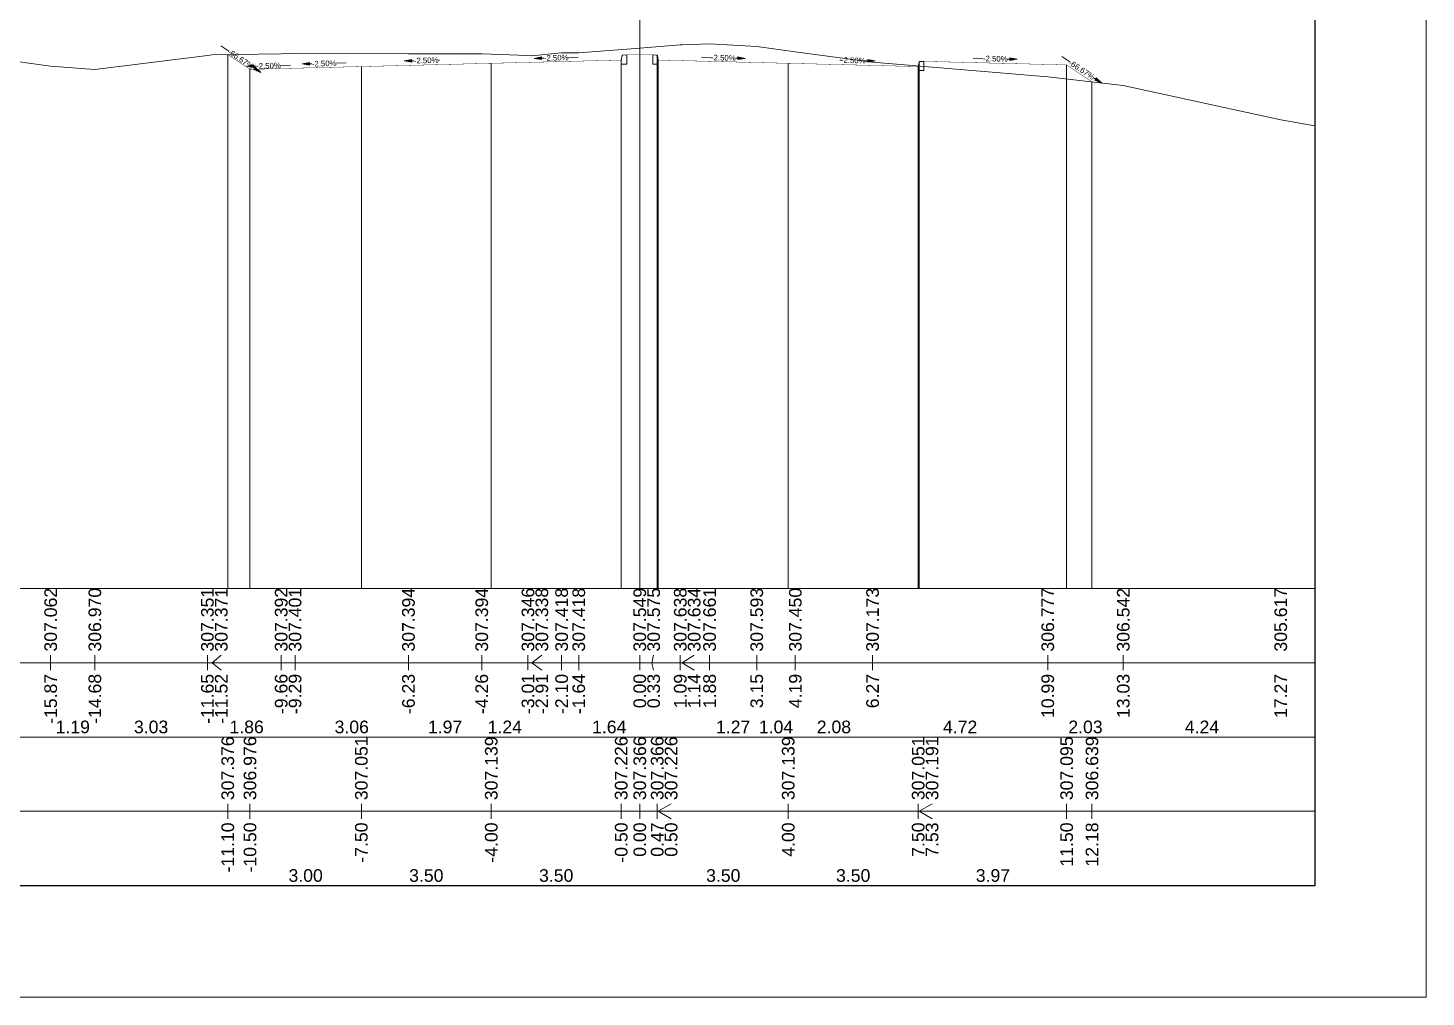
# Model space of a CAD drawing. Extents: x 0 to 74, y -372 to 1003.
# Drawn here: x 21.74 to 59.4, y -372.33 to -346.24 of the extents above; entities that cross this region are included whole.
import ezdxf
from ezdxf.enums import TextEntityAlignment as Align

# ---------------------------------------------------------------- set-up
doc = ezdxf.new("R2010")
doc.units = 0
doc.header["$LTSCALE"] = 2
doc.header["$PDSIZE"] = -0.004
doc.layers.get('0').update_dxf_attribs({"lineweight": 0})
for name, color, linetype, lineweight in [('Route - Profils type - PT DEB TRT BERME', 5, 'Continuous', 0), ('Route - Profils type - PT REM TRT', 5, 'Continuous', 0), ('Route - Route de la corniche de Brazzaville - PT - Cadre_P105', 7, 'Continuous', 0), ('Route - Route de la corniche de Brazzaville - PT - Terrain_P105', 5, 'Continuous', 0)]:
    doc.layers.add(name, color=color, linetype=linetype, lineweight=lineweight)
doc.styles.add('Cotation', font='arial.ttf')
doc.styles.add('CoteTitre', font='arial.ttf', dxfattribs={"height": 0.0017})
doc.styles.add('CoteTitreA', font='arial.ttf', dxfattribs={"height": 0.0017})
doc.styles.add('CoteVert', font='arial.ttf', dxfattribs={"height": 0.0017})
doc.styles.add('CoteVertA', font='arial.ttf', dxfattribs={"height": 0.0017})
doc.dimstyles.new('BRAZZAVILLE', dxfattribs={"dimtxt": 0.15, "dimasz": 0.2, "dimexe": 0.5, "dimexo": 0.5, "dimgap": 0.5, "dimtad": 0, "dimzin": 0, "dimdsep": 46, "dimtxsty": 'Cotation', "dimsah": 1, "dimcen": 0.1, "dimse1": 1, "dimse2": 1, "dimclrd": 1, "dimclre": 256, "dimclrt": 1, "dimaunit": 2, "dimazin": 0, "dimtfac": 1, "dimtdec": 4, "dimtofl": 0, "dimtmove": 0, "dimatfit": 1, "dimfxl": 1, "dimtolj": 1, "dimtzin": 0, "dimlwd": 0, "dimlwe": 0, "dimarcsym": 0})

# ---------------------------------------------------------------- blocks, each defined once
blk = doc.blocks.new('*D696')
at = {"layer": 'Defpoints', "color": 0, "transparency": 16777216}
for p in [(38.718, -344.091), (38.718, -344.096), (38.218, -347.091)]:
    blk.add_point(p, dxfattribs=at)
at = {"layer": 'Route - Profils type - PT REM TRT', "color": 1, "lineweight": 0, "transparency": 16777216}
for p, q in [((38.018, -344.096), (37.818, -344.096)), ((38.918, -344.096), (39.118, -344.096))]:
    blk.add_line(p, q, dxfattribs=at)
at = {"layer": 'Route - Profils type - PT REM TRT', "color": 1, "transparency": 16777216}
for points in [[(38.018, -344.062), (38.018, -344.129), (38.218, -344.096)], [(38.918, -344.062), (38.918, -344.129), (38.718, -344.096)]]:
    blk.add_solid(points, dxfattribs=at)
at = {"layer": 'Route - Profils type - PT REM TRT', "color": 1, "transparency": 16777216, "insert": (39.812, -344.096), "char_height": 0.15, "attachment_point": 5, "style": 'Cotation'}
blk.add_mtext('\\A1;0.50', dxfattribs=at)
blk = doc.blocks.new('*D700')
at = {"layer": 'Defpoints', "color": 0, "transparency": 16777216}
for p in [(38.718, -343.732), (38.718, -344.291), (38.218, -347.091)]:
    blk.add_point(p, dxfattribs=at)
at = {"layer": 'Route - Profils type - PT REM TRT', "color": 1, "lineweight": 0, "transparency": 16777216}
for p, q in [((38.018, -343.732), (37.818, -343.732)), ((38.918, -343.732), (39.118, -343.732))]:
    blk.add_line(p, q, dxfattribs=at)
at = {"layer": 'Route - Profils type - PT REM TRT', "color": 1, "transparency": 16777216}
for points in [[(38.018, -343.699), (38.018, -343.765), (38.218, -343.732)], [(38.918, -343.699), (38.918, -343.765), (38.718, -343.732)]]:
    blk.add_solid(points, dxfattribs=at)
at = {"layer": 'Route - Profils type - PT REM TRT', "color": 1, "transparency": 16777216, "insert": (39.821, -343.732), "char_height": 0.15, "attachment_point": 5, "style": 'Cotation'}
blk.add_mtext('\\A1;TPC', dxfattribs=at)
blk = doc.blocks.new('MENSURA_COTEPENTE_206')
at = {"layer": 'Route - Profils type - PT REM TRT', "linetype": 'Continuous', "lineweight": 0}
blk.add_hatch(color=1, dxfattribs=at).paths.add_polyline_path([(0.2043, -6.17379), (0.20531, -6.17364), (0.20431, -6.17344)])
at = {"layer": 'Route - Profils type - PT REM TRT', "color": 1, "linetype": 'Continuous', "lineweight": 0}
for p, q in [((0.2007, -6.17352), (0.1994, -6.17349)), ((0.20431, -6.17361), (0.20401, -6.1736))]:
    blk.add_line(p, q, dxfattribs=at)
at = {"layer": 'Route - Profils type - PT REM TRT', "color": 1, "linetype": 'Continuous', "lineweight": 0, "flags": 128}
blk.add_lwpolyline([(0.2043, -6.17379), (0.20531, -6.17364), (0.20431, -6.17344), (0.2043, -6.17379)], close=True, dxfattribs=at)
at = {"layer": 'Route - Profils type - PT REM TRT', "color": 1, "style": 'Cotation'}
blk.add_text('-2.50%', height=0.00075, rotation=358.5679, dxfattribs=at).set_placement((0.20235, -6.17356), align=Align.MIDDLE_CENTER)
blk = doc.blocks.new('MENSURA_COTEPENTE_207')
at = {"layer": 'Route - Profils type - PT REM TRT', "linetype": 'Continuous', "lineweight": 0}
blk.add_hatch(color=1, dxfattribs=at).paths.add_polyline_path([(0.22181, -6.17414), (0.22281, -6.17399), (0.22181, -6.17379)])
at = {"layer": 'Route - Profils type - PT REM TRT', "color": 1, "linetype": 'Continuous', "lineweight": 0}
for p, q in [((0.2182, -6.17387), (0.21806, -6.17387)), ((0.22181, -6.17396), (0.22151, -6.17396))]:
    blk.add_line(p, q, dxfattribs=at)
at = {"layer": 'Route - Profils type - PT REM TRT', "color": 1, "linetype": 'Continuous', "lineweight": 0, "flags": 128}
blk.add_lwpolyline([(0.22181, -6.17414), (0.22281, -6.17399), (0.22181, -6.17379), (0.22181, -6.17414)], close=True, dxfattribs=at)
at = {"layer": 'Route - Profils type - PT REM TRT', "color": 1, "style": 'Cotation'}
blk.add_text('-2.50%', height=0.00075, rotation=358.5679, dxfattribs=at).set_placement((0.21985, -6.17391), align=Align.MIDDLE_CENTER)
blk = doc.blocks.new('MENSURA_COTEPENTE_208')
at = {"layer": 'Route - Profils type - PT REM TRT', "linetype": 'Continuous', "lineweight": 0}
blk.add_hatch(color=1, dxfattribs=at).paths.add_polyline_path([(0.25239, -6.17656), (0.25332, -6.17697), (0.25258, -6.17627)])
at = {"layer": 'Route - Profils type - PT REM TRT', "color": 1, "linetype": 'Continuous', "lineweight": 0}
for p, q in [((0.24901, -6.1741), (0.24793, -6.17338)), ((0.25248, -6.17642), (0.25223, -6.17625))]:
    blk.add_line(p, q, dxfattribs=at)
at = {"layer": 'Route - Profils type - PT REM TRT', "color": 1, "linetype": 'Continuous', "lineweight": 0, "flags": 128}
blk.add_lwpolyline([(0.25239, -6.17656), (0.25332, -6.17697), (0.25258, -6.17627), (0.25239, -6.17656)], close=True, dxfattribs=at)
at = {"layer": 'Route - Profils type - PT REM TRT', "color": 1, "style": 'Cotation'}
blk.add_text('-66.67%', height=0.00075, rotation=326.3098, dxfattribs=at).set_placement((0.25062, -6.17518), align=Align.MIDDLE_CENTER)
blk = doc.blocks.new('MENSURA_COTEPENTE_209')
at = {"layer": 'Route - Profils type - PT REM TRT', "linetype": 'Continuous', "lineweight": 0}
blk.add_hatch(color=1, dxfattribs=at).paths.add_polyline_path([(0.24093, -6.17391), (0.24193, -6.17376), (0.24094, -6.17356)])
at = {"layer": 'Route - Profils type - PT REM TRT', "color": 1, "linetype": 'Continuous', "lineweight": 0}
for p, q in [((0.23732, -6.17365), (0.23602, -6.17361)), ((0.24093, -6.17374), (0.24063, -6.17373))]:
    blk.add_line(p, q, dxfattribs=at)
at = {"layer": 'Route - Profils type - PT REM TRT', "color": 1, "linetype": 'Continuous', "lineweight": 0, "flags": 128}
blk.add_lwpolyline([(0.24093, -6.17391), (0.24193, -6.17376), (0.24094, -6.17356), (0.24093, -6.17391)], close=True, dxfattribs=at)
at = {"layer": 'Route - Profils type - PT REM TRT', "color": 1, "style": 'Cotation'}
blk.add_text('-2.50%', height=0.00075, rotation=358.5679, dxfattribs=at).set_placement((0.23898, -6.17369), align=Align.MIDDLE_CENTER)
blk = doc.blocks.new('T2', base_point=(-6.713, 11.473))
at = {"linetype": 'Continuous', "flags": 128}
blk.add_lwpolyline([(-6.837, 11.703), (-6.863, 11.583), (-6.863, 11.473), (-6.713, 11.473), (-6.713, 11.723), (-6.818, 11.719, 0.339869)], format="xyb", close=True, dxfattribs=at)
blk = doc.blocks.new('T2__mirroredMSX', base_point=(-6.713, 11.473))
at = {"linetype": 'Continuous', "flags": 128}
blk.add_lwpolyline([(-6.837, 11.703), (-6.863, 11.583), (-6.863, 11.473), (-6.713, 11.473), (-6.713, 11.723), (-6.818, 11.719, 0.339869)], format="xyb", close=True, dxfattribs=at)
blk = doc.blocks.new('*D708')
at = {"layer": 'Defpoints', "color": 0, "transparency": 16777216}
for p in [(37.718, -344.091), (37.718, -344.096), (38.218, -347.091)]:
    blk.add_point(p, dxfattribs=at)
at = {"layer": 'Route - Profils type - PT DEB TRT BERME', "color": 1, "lineweight": 0, "transparency": 16777216}
for p, q in [((37.518, -344.096), (37.318, -344.096)), ((38.418, -344.096), (38.618, -344.096))]:
    blk.add_line(p, q, dxfattribs=at)
at = {"layer": 'Route - Profils type - PT DEB TRT BERME', "color": 1, "transparency": 16777216}
for points in [[(37.518, -344.062), (37.518, -344.129), (37.718, -344.096)], [(38.418, -344.062), (38.418, -344.129), (38.218, -344.096)]]:
    blk.add_solid(points, dxfattribs=at)
at = {"layer": 'Route - Profils type - PT DEB TRT BERME', "color": 1, "transparency": 16777216, "insert": (36.623, -344.096), "char_height": 0.15, "attachment_point": 5, "style": 'Cotation'}
blk.add_mtext('\\A1;0.50', dxfattribs=at)
blk = doc.blocks.new('*D711')
at = {"layer": 'Defpoints', "color": 0, "transparency": 16777216}
for p in [(37.718, -343.732), (37.718, -344.291), (38.218, -347.091)]:
    blk.add_point(p, dxfattribs=at)
at = {"layer": 'Route - Profils type - PT DEB TRT BERME', "color": 1, "lineweight": 0, "transparency": 16777216}
for p, q in [((37.518, -343.732), (37.318, -343.732)), ((38.418, -343.732), (38.618, -343.732))]:
    blk.add_line(p, q, dxfattribs=at)
at = {"layer": 'Route - Profils type - PT DEB TRT BERME', "color": 1, "transparency": 16777216}
for points in [[(37.518, -343.699), (37.518, -343.765), (37.718, -343.732)], [(38.418, -343.699), (38.418, -343.765), (38.218, -343.732)]]:
    blk.add_solid(points, dxfattribs=at)
at = {"layer": 'Route - Profils type - PT DEB TRT BERME', "color": 1, "transparency": 16777216, "insert": (36.615, -343.732), "char_height": 0.15, "attachment_point": 5, "style": 'Cotation'}
blk.add_mtext('\\A1;TPC', dxfattribs=at)
blk = doc.blocks.new('MENSURA_COTEPENTE_210')
at = {"layer": 'Route - Profils type - PT DEB TRT BERME', "linetype": 'Continuous', "lineweight": 0}
blk.add_hatch(color=1, dxfattribs=at).paths.add_polyline_path([(0.17787, -6.17379), (0.17687, -6.17364), (0.17787, -6.17344)])
at = {"layer": 'Route - Profils type - PT DEB TRT BERME', "color": 1, "linetype": 'Continuous', "lineweight": 0}
for p, q in [((0.17787, -6.17361), (0.17817, -6.1736)), ((0.18148, -6.17352), (0.18278, -6.17349))]:
    blk.add_line(p, q, dxfattribs=at)
at = {"layer": 'Route - Profils type - PT DEB TRT BERME', "color": 1, "linetype": 'Continuous', "lineweight": 0, "flags": 128}
blk.add_lwpolyline([(0.17787, -6.17379), (0.17687, -6.17364), (0.17787, -6.17344), (0.17787, -6.17379)], close=True, dxfattribs=at)
at = {"layer": 'Route - Profils type - PT DEB TRT BERME', "color": 1, "style": 'Cotation'}
blk.add_text('-2.50%', height=0.00075, rotation=-358.5679, dxfattribs=at).set_placement((0.17983, -6.17356), align=Align.MIDDLE_CENTER)
blk = doc.blocks.new('MENSURA_COTEPENTE_211')
at = {"layer": 'Route - Profils type - PT DEB TRT BERME', "linetype": 'Continuous', "lineweight": 0}
blk.add_hatch(color=1, dxfattribs=at).paths.add_polyline_path([(0.16037, -6.17414), (0.15937, -6.17399), (0.16036, -6.17379)])
at = {"layer": 'Route - Profils type - PT DEB TRT BERME', "color": 1, "linetype": 'Continuous', "lineweight": 0}
for p, q in [((0.16037, -6.17396), (0.16067, -6.17396)), ((0.16398, -6.17387), (0.16411, -6.17387))]:
    blk.add_line(p, q, dxfattribs=at)
at = {"layer": 'Route - Profils type - PT DEB TRT BERME', "color": 1, "linetype": 'Continuous', "lineweight": 0, "flags": 128}
blk.add_lwpolyline([(0.16037, -6.17414), (0.15937, -6.17399), (0.16036, -6.17379), (0.16037, -6.17414)], close=True, dxfattribs=at)
at = {"layer": 'Route - Profils type - PT DEB TRT BERME', "color": 1, "style": 'Cotation'}
blk.add_text('-2.50%', height=0.00075, rotation=-358.5679, dxfattribs=at).set_placement((0.16232, -6.17391), align=Align.MIDDLE_CENTER)
blk = doc.blocks.new('MENSURA_COTEPENTE_212')
at = {"layer": 'Route - Profils type - PT DEB TRT BERME', "linetype": 'Continuous', "lineweight": 0}
blk.add_hatch(color=1, dxfattribs=at).paths.add_polyline_path([(0.13931, -6.17483), (0.14004, -6.17553), (0.13911, -6.17512)])
at = {"layer": 'Route - Profils type - PT DEB TRT BERME', "color": 1, "linetype": 'Continuous', "lineweight": 0}
for p, q in [((0.13574, -6.17266), (0.13465, -6.17194)), ((0.13921, -6.17498), (0.13896, -6.17481))]:
    blk.add_line(p, q, dxfattribs=at)
at = {"layer": 'Route - Profils type - PT DEB TRT BERME', "color": 1, "linetype": 'Continuous', "lineweight": 0, "flags": 128}
blk.add_lwpolyline([(0.13931, -6.17483), (0.14004, -6.17553), (0.13911, -6.17512), (0.13931, -6.17483)], close=True, dxfattribs=at)
at = {"layer": 'Route - Profils type - PT DEB TRT BERME', "color": 1, "style": 'Cotation'}
blk.add_text('-66.67%', height=0.00075, rotation=-33.6902, dxfattribs=at).set_placement((0.13735, -6.17373), align=Align.MIDDLE_CENTER)
blk = doc.blocks.new('MENSURA_COTEPENTE_213')
at = {"layer": 'Route - Profils type - PT DEB TRT BERME', "linetype": 'Continuous', "lineweight": 0}
blk.add_hatch(color=1, dxfattribs=at).paths.add_polyline_path([(0.14662, -6.17455), (0.14562, -6.1744), (0.14662, -6.1742)])
at = {"layer": 'Route - Profils type - PT DEB TRT BERME', "color": 1, "linetype": 'Continuous', "lineweight": 0}
for p, q in [((0.14662, -6.17437), (0.14692, -6.17437)), ((0.15023, -6.17428), (0.15153, -6.17425))]:
    blk.add_line(p, q, dxfattribs=at)
at = {"layer": 'Route - Profils type - PT DEB TRT BERME', "color": 1, "linetype": 'Continuous', "lineweight": 0, "flags": 128}
blk.add_lwpolyline([(0.14662, -6.17455), (0.14562, -6.1744), (0.14662, -6.1742), (0.14662, -6.17455)], close=True, dxfattribs=at)
at = {"layer": 'Route - Profils type - PT DEB TRT BERME', "color": 1, "style": 'Cotation'}
blk.add_text('-2.50%', height=0.00075, rotation=-358.5679, dxfattribs=at).set_placement((0.14858, -6.17433), align=Align.MIDDLE_CENTER)
blk = doc.blocks.new('MENSURA_COTEPENTE_214')
at = {"layer": 'Route - Profils type - PT DEB TRT BERME', "linetype": 'Continuous', "lineweight": 0}
blk.add_hatch(color=1, dxfattribs=at).paths.add_polyline_path([(0.13913, -6.17486), (0.13812, -6.17471), (0.13912, -6.17451)])
at = {"layer": 'Route - Profils type - PT DEB TRT BERME', "color": 1, "linetype": 'Continuous', "lineweight": 0}
for p, q in [((0.13912, -6.17468), (0.13942, -6.17468)), ((0.14273, -6.17459), (0.14403, -6.17456))]:
    blk.add_line(p, q, dxfattribs=at)
at = {"layer": 'Route - Profils type - PT DEB TRT BERME', "color": 1, "linetype": 'Continuous', "lineweight": 0, "flags": 128}
blk.add_lwpolyline([(0.13913, -6.17486), (0.13812, -6.17471), (0.13912, -6.17451), (0.13913, -6.17486)], close=True, dxfattribs=at)
at = {"layer": 'Route - Profils type - PT DEB TRT BERME', "color": 1, "style": 'Cotation'}
blk.add_text('-2.50%', height=0.00075, rotation=-358.5679, dxfattribs=at).set_placement((0.14108, -6.17463), align=Align.MIDDLE_CENTER)

msp = doc.modelspace()

# ---------------------------------------------------------------- linework, layer by layer
at = {"flags": 128}
for points in [[(0, -372.33), (0, -330.33), (59.4, -330.33), (59.4, -372.33)], [(3, -369.33), (3, -333.33), (56.4, -333.33), (56.4, -369.33)]]:
    msp.add_lwpolyline(points, close=True, dxfattribs=at)
at = {"layer": 'Route - Profils type - PT DEB TRT BERME', "color": 1, "linetype": 'Continuous', "flags": 128}
msp.add_lwpolyline([(38.218, -346.964, 0.01, 0.01, 0), (37.868, -346.964, 0.01, 0.01, 0), (37.748, -346.964, 0.01, 0.01, 0), (37.718, -347.104, 0.01, 0.01, 0), (34.218, -347.191, 0.01, 0.01, 0), (30.718, -347.279, 0.01, 0.01, 0), (27.718, -347.354, 0.01, 0.01, 0), (27.119, -346.954, 0.01, 0.01, 0)], format="xyseb", dxfattribs=at)
at = {"layer": 'Route - Profils type - PT REM TRT', "color": 1, "linetype": 'Continuous', "flags": 128}
msp.add_lwpolyline([(38.218, -346.964, 0.01, 0.01, 0), (38.568, -346.964, 0.01, 0.01, 0), (38.688, -346.964, 0.01, 0.01, 0), (38.718, -347.104, 0.01, 0.01, 0), (42.218, -347.191, 0.01, 0.01, 0), (45.718, -347.279, 0.01, 0.01, 0), (45.748, -347.139, 0.01, 0.01, 0), (45.868, -347.139, 0.01, 0.01, 0), (49.718, -347.235, 0.01, 0.01, 0), (50.401, -347.691, 0.01, 0.01, 0)], format="xyseb", dxfattribs=at)
at = {"layer": 'Route - Route de la corniche de Brazzaville - PT - Cadre_P105', "color": 7, "linetype": 'Continuous'}
for p, q in [((38.218, -361.33), (38.218, -343.608)), ((27.119, -361.33), (27.119, -346.954)), ((27.119, -361.33), (27.119, -346.954)), ((34.218, -361.33), (34.218, -347.191)), ((34.218, -361.33), (34.218, -347.191)), ((37.718, -361.33), (37.718, -347.104)), ((37.718, -361.33), (37.718, -347.104)), ((38.218, -361.33), (38.218, -346.964)), ((38.218, -361.33), (38.218, -346.964)), ((38.688, -361.33), (38.688, -346.964)), ((38.688, -361.33), (38.688, -346.964)), ((38.718, -361.33), (38.718, -347.104)), ((38.718, -361.33), (38.718, -347.104)), ((42.218, -361.33), (42.218, -347.191)), ((42.218, -361.33), (42.218, -347.191)), ((45.748, -361.33), (45.748, -347.139)), ((45.748, -361.33), (45.748, -347.139)), ((49.718, -361.33), (49.718, -347.235)), ((49.718, -361.33), (49.718, -347.235)), ((27.718, -361.33), (27.718, -347.354)), ((27.718, -361.33), (27.718, -347.354)), ((30.718, -361.33), (30.718, -347.279)), ((30.718, -361.33), (30.718, -347.279)), ((45.718, -361.33), (45.718, -347.279)), ((45.718, -361.33), (45.718, -347.279)), ((50.401, -361.33), (50.401, -347.691)), ((50.401, -361.33), (50.401, -347.691)), ((56.4, -361.33), (3, -361.33)), ((56.4, -363.33), (11, -363.33)), ((56.4, -365.33), (3, -365.33)), ((56.4, -365.33), (3, -365.33)), ((56.4, -365.33), (3, -365.33)), ((56.4, -365.33), (3, -365.33)), ((56.4, -365.33), (3, -365.33)), ((56.4, -365.33), (3, -365.33)), ((56.4, -365.33), (3, -365.33)), ((27.119, -367.13), (27.119, -367.33)), ((27.718, -367.13), (27.718, -367.33)), ((30.718, -367.13), (30.718, -367.33)), ((34.218, -367.13), (34.218, -367.33)), ((37.718, -367.13), (37.718, -367.33)), ((38.218, -367.13), (38.218, -367.33)), ((38.688, -367.13), (38.688, -367.33)), ((39.062, -367.13), (38.718, -367.33)), ((42.218, -367.13), (42.218, -367.33)), ((45.718, -367.13), (45.718, -367.33)), ((46.092, -367.13), (45.748, -367.33)), ((49.718, -367.13), (49.718, -367.33)), ((50.401, -367.13), (50.401, -367.33)), ((56.4, -367.33), (11, -367.33)), ((27.119, -367.53), (27.119, -367.33)), ((27.718, -367.53), (27.718, -367.33)), ((30.718, -367.53), (30.718, -367.33)), ((34.218, -367.53), (34.218, -367.33)), ((37.718, -367.53), (37.718, -367.33)), ((38.218, -367.53), (38.218, -367.33)), ((38.688, -367.53), (38.688, -367.33)), ((39.062, -367.53), (38.718, -367.33)), ((42.218, -367.53), (42.218, -367.33)), ((45.718, -367.53), (45.718, -367.33)), ((46.092, -367.53), (45.748, -367.33)), ((49.718, -367.53), (49.718, -367.33)), ((50.401, -367.53), (50.401, -367.33)), ((56.4, -369.33), (3, -369.33)), ((56.4, -369.33), (3, -369.33)), ((56.4, -369.33), (3, -369.33)), ((56.4, -369.33), (3, -369.33)), ((56.4, -369.33), (3, -369.33)), ((56.4, -369.33), (3, -369.33))]:
    msp.add_line(p, q, dxfattribs=at)
at = {"layer": 'Route - Route de la corniche de Brazzaville - PT - Cadre_P105', "color": 114, "linetype": 'Continuous'}
for p, q in [((22.348, -363.13), (22.348, -363.33)), ((22.348, -363.53), (22.348, -363.33)), ((23.539, -363.13), (23.539, -363.33)), ((23.539, -363.53), (23.539, -363.33)), ((26.57, -363.13), (26.57, -363.33)), ((26.57, -363.53), (26.57, -363.33)), ((26.944, -363.13), (26.697, -363.33)), ((26.944, -363.53), (26.697, -363.33)), ((28.558, -363.13), (28.558, -363.33)), ((28.558, -363.53), (28.558, -363.33)), ((28.932, -363.13), (28.932, -363.33)), ((28.932, -363.53), (28.932, -363.33)), ((31.987, -363.13), (31.987, -363.33)), ((31.987, -363.53), (31.987, -363.33)), ((33.961, -363.13), (33.961, -363.33)), ((33.961, -363.53), (33.961, -363.33)), ((35.206, -363.13), (35.206, -363.33)), ((35.206, -363.53), (35.206, -363.33)), ((35.58, -363.13), (35.31, -363.33)), ((35.58, -363.53), (35.31, -363.33)), ((36.113, -363.13), (36.113, -363.33)), ((36.113, -363.53), (36.113, -363.33)), ((36.574, -363.13), (36.574, -363.33)), ((36.574, -363.53), (36.574, -363.33)), ((38.218, -363.13), (38.218, -363.33)), ((38.218, -363.53), (38.218, -363.33)), ((38.592, -363.13), (38.544, -363.33)), ((38.592, -363.53), (38.544, -363.33)), ((39.309, -363.13), (39.309, -363.33)), ((39.309, -363.53), (39.309, -363.33)), ((39.683, -363.13), (39.361, -363.33)), ((39.683, -363.53), (39.361, -363.33)), ((40.099, -363.13), (40.099, -363.33)), ((40.099, -363.53), (40.099, -363.33)), ((41.369, -363.13), (41.369, -363.33)), ((41.369, -363.53), (41.369, -363.33)), ((42.409, -363.13), (42.409, -363.33)), ((42.409, -363.53), (42.409, -363.33)), ((44.489, -363.13), (44.489, -363.33)), ((44.489, -363.53), (44.489, -363.33)), ((49.209, -363.13), (49.209, -363.33)), ((49.209, -363.53), (49.209, -363.33)), ((51.243, -363.13), (51.243, -363.33)), ((51.243, -363.53), (51.243, -363.33))]:
    msp.add_line(p, q, dxfattribs=at)
at = {"layer": 'Route - Route de la corniche de Brazzaville - PT - Cadre_P105', "flags": 128}
msp.add_lwpolyline([(2.99, -369.34), (2.99, -334.32), (56.41, -334.32), (56.41, -369.34)], close=True, dxfattribs=at)
at = {"layer": 'Route - Route de la corniche de Brazzaville - PT - Terrain_P105', "color": 114, "linetype": 'Continuous', "flags": 128}
msp.add_lwpolyline([(19.371, -346.852), (22.348, -347.268), (23.539, -347.36), (26.57, -346.979), (26.697, -346.959), (28.558, -346.938), (28.932, -346.929), (31.987, -346.936), (33.961, -346.936), (35.206, -346.984), (35.31, -346.992), (36.113, -346.912), (36.574, -346.912), (38.218, -346.781), (38.544, -346.755), (39.309, -346.692), (39.361, -346.696), (40.099, -346.669), (41.369, -346.737), (42.409, -346.88), (44.489, -347.157), (49.209, -347.553), (51.243, -347.788), (55.485, -348.713), (56.4, -348.875)], dxfattribs=at)
msp.add_lwpolyline([(19.371, -346.852), (22.348, -347.268), (23.539, -347.36), (26.57, -346.979), (26.697, -346.959), (28.558, -346.938), (28.932, -346.929), (31.987, -346.936), (33.961, -346.936), (35.206, -346.984), (35.31, -346.992), (36.113, -346.912), (36.574, -346.912), (38.218, -346.781), (38.544, -346.755), (39.309, -346.692), (39.361, -346.696), (40.099, -346.669), (41.369, -346.737), (42.409, -346.88), (44.489, -347.157), (49.209, -347.553), (51.243, -347.788), (55.485, -348.713), (56.4, -348.875)], dxfattribs=at)

# ---------------------------------------------------------------- block references
at = {"layer": 'Route - Profils type - PT DEB TRT BERME', "xscale": 200, "yscale": 200, "zscale": 200}
for name in ['MENSURA_COTEPENTE_212', 'MENSURA_COTEPENTE_214', 'MENSURA_COTEPENTE_213', 'MENSURA_COTEPENTE_211', 'MENSURA_COTEPENTE_210']:
    msp.add_blockref(name, (0, 887.67), dxfattribs=at)
at = {"layer": 'Route - Profils type - PT DEB TRT BERME', "zscale": 200}
msp.add_blockref('T2', (37.868, -347.214), dxfattribs=at)
at = {"layer": 'Route - Profils type - PT REM TRT', "xscale": -1, "zscale": 200}
msp.add_blockref('T2__mirroredMSX', (38.568, -347.214), dxfattribs=at)
at = {"layer": 'Route - Profils type - PT REM TRT', "xscale": 200, "yscale": 200, "zscale": 200}
for name in ['MENSURA_COTEPENTE_206', 'MENSURA_COTEPENTE_207', 'MENSURA_COTEPENTE_209', 'MENSURA_COTEPENTE_208']:
    msp.add_blockref(name, (0, 887.67), dxfattribs=at)
at = {"layer": 'Route - Profils type - PT REM TRT', "zscale": 200}
msp.add_blockref('T2', (45.868, -347.389), dxfattribs=at)

# ---------------------------------------------------------------- texts
at = {"layer": 'Route - Route de la corniche de Brazzaville - PT - Cadre_P105', "color": 114, "style": 'CoteVert'}
for s, p in [('307.062', (22.348, -363.03)), ('306.970', (23.539, -363.03)), ('307.351', (26.57, -363.03)), ('307.371', (26.944, -363.03)), ('307.392', (28.558, -363.03)), ('307.401', (28.932, -363.03)), ('307.394', (31.987, -363.03)), ('307.394', (33.961, -363.03)), ('307.346', (35.206, -363.03)), ('307.338', (35.58, -363.03)), ('307.418', (36.113, -363.03)), ('307.418', (36.574, -363.03)), ('307.549', (38.218, -363.03)), ('307.575', (38.592, -363.03)), ('307.638', (39.309, -363.03)), ('307.634', (39.683, -363.03)), ('307.661', (40.099, -363.03)), ('307.593', (41.369, -363.03)), ('307.450', (42.409, -363.03)), ('307.173', (44.489, -363.03)), ('306.777', (49.209, -363.03)), ('306.542', (51.243, -363.03)), ('305.617', (55.485, -363.03))]:
    msp.add_text(s, height=0.34, rotation=90, dxfattribs=at).set_placement(p, align=Align.MIDDLE_LEFT)
for s, p in [('-15.87', (22.348, -363.63)), ('-14.68', (23.539, -363.63)), ('-11.65', (26.57, -363.63)), ('-11.52', (26.944, -363.63)), ('-9.66', (28.558, -363.63)), ('-9.29', (28.932, -363.63)), ('-6.23', (31.987, -363.63)), ('-4.26', (33.961, -363.63)), ('-3.01', (35.206, -363.63)), ('-2.91', (35.58, -363.63)), ('-2.10', (36.113, -363.63)), ('-1.64', (36.574, -363.63)), ('0.00', (38.218, -363.63)), ('0.33', (38.592, -363.63)), ('1.09', (39.309, -363.63)), ('1.14', (39.683, -363.63)), ('1.88', (40.099, -363.63)), ('3.15', (41.369, -363.63)), ('4.19', (42.409, -363.63)), ('6.27', (44.489, -363.63)), ('10.99', (49.209, -363.63)), ('13.03', (51.243, -363.63)), ('17.27', (55.485, -363.63))]:
    msp.add_text(s, height=0.34, rotation=90, dxfattribs=at).set_placement(p, align=Align.MIDDLE_RIGHT)
at = {"layer": 'Route - Route de la corniche de Brazzaville - PT - Cadre_P105', "color": 114, "style": 'CoteTitre'}
for s, p in [('1.19', (22.944, -365.33)), ('3.03', (25.054, -365.33)), ('1.86', (27.628, -365.33)), ('3.06', (30.46, -365.33)), ('1.97', (32.974, -365.33)), ('1.24', (34.584, -365.33)), ('1.64', (37.396, -365.33)), ('1.27', (40.734, -365.33)), ('1.04', (41.889, -365.33)), ('2.08', (43.449, -365.33)), ('4.72', (46.849, -365.33)), ('2.03', (50.226, -365.33)), ('4.24', (53.364, -365.33))]:
    msp.add_text(s, height=0.34, dxfattribs=at).set_placement(p, align=Align.BOTTOM_CENTER)
at = {"layer": 'Route - Route de la corniche de Brazzaville - PT - Cadre_P105', "color": 7, "style": 'CoteVertA'}
for s, p in [('307.376', (27.119, -367.03)), ('306.976', (27.718, -367.03)), ('307.051', (30.718, -367.03)), ('307.139', (34.218, -367.03)), ('307.226', (37.718, -367.03)), ('307.366', (38.218, -367.03)), ('307.366', (38.688, -367.03)), ('307.226', (39.062, -367.03)), ('307.139', (42.218, -367.03)), ('307.051', (45.718, -367.03)), ('307.191', (46.092, -367.03)), ('307.095', (49.718, -367.03)), ('306.639', (50.401, -367.03))]:
    msp.add_text(s, height=0.34, rotation=90, dxfattribs=at).set_placement(p, align=Align.MIDDLE_LEFT)
for s, p in [('-11.10', (27.119, -367.63)), ('-10.50', (27.718, -367.63)), ('-7.50', (30.718, -367.63)), ('-4.00', (34.218, -367.63)), ('-0.50', (37.718, -367.63)), ('0.00', (38.218, -367.63)), ('0.47', (38.688, -367.63)), ('0.50', (39.062, -367.63)), ('4.00', (42.218, -367.63)), ('7.50', (45.718, -367.63)), ('7.53', (46.092, -367.63)), ('11.50', (49.718, -367.63)), ('12.18', (50.401, -367.63))]:
    msp.add_text(s, height=0.34, rotation=90, dxfattribs=at).set_placement(p, align=Align.MIDDLE_RIGHT)
at = {"layer": 'Route - Route de la corniche de Brazzaville - PT - Cadre_P105', "color": 7, "style": 'CoteTitreA'}
for s, p in [('3.00', (29.218, -369.33)), ('3.50', (32.468, -369.33)), ('3.50', (35.968, -369.33)), ('3.50', (40.468, -369.33)), ('3.50', (43.968, -369.33)), ('3.97', (47.733, -369.33))]:
    msp.add_text(s, height=0.34, dxfattribs=at).set_placement(p, align=Align.BOTTOM_CENTER)

# ---------------------------------------------------------------- dimensions: what is measured, and where the dimension line sits
at = {"layer": 'Route - Profils type - PT DEB TRT BERME'}
for base, p2, text, picture, middle in [((37.718, -343.732), (37.718, -344.291), 'TPC', '*D711', (36.615, -343.732)), ((37.718, -344.096), (37.718, -344.091), '0.50', '*D708', (36.623, -344.096))]:
    dim = msp.add_linear_dim(base=base, p1=(38.218, -347.091), p2=p2, text=text, dimstyle='BRAZZAVILLE', override={"dimscale": 1, "dimclrt": 1}, dxfattribs=at)
    dim.commit()
    dim.dimension.update_dxf_attribs({"geometry": picture, "text_midpoint": middle})
at = {"layer": 'Route - Profils type - PT REM TRT'}
for base, p2, text, picture, middle in [((38.718, -343.732), (38.718, -344.291), 'TPC', '*D700', (39.821, -343.732)), ((38.718, -344.096), (38.718, -344.091), '0.50', '*D696', (39.812, -344.096))]:
    dim = msp.add_linear_dim(base=base, p1=(38.218, -347.091), p2=p2, text=text, dimstyle='BRAZZAVILLE', override={"dimscale": 1, "dimclrt": 1}, dxfattribs=at)
    dim.commit()
    dim.dimension.update_dxf_attribs({"geometry": picture, "text_midpoint": middle})

doc.saveas('drawing.dxf')
